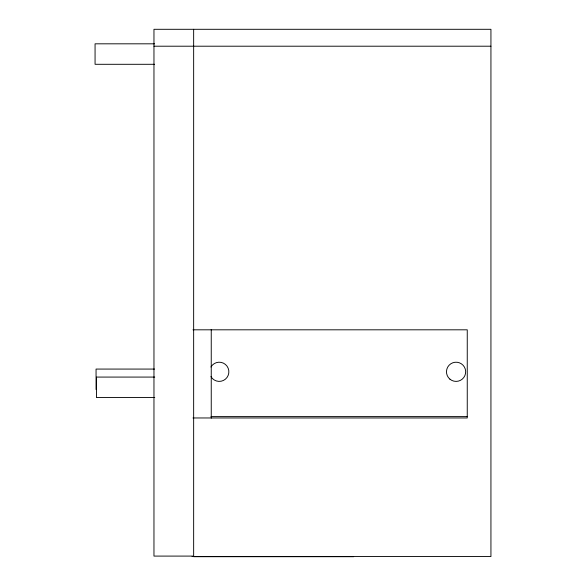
<?xml version="1.0" encoding="UTF-8"?>
<svg xmlns="http://www.w3.org/2000/svg" width="586" height="586" viewBox="0 0 586 586"><rect width="100%" height="100%" fill="white"/><g stroke="black" fill="none" stroke-linecap="round" stroke-linejoin="round"><path stroke-width="0.88" d="M154.558 43.818L95.064 43.818L95.064 64.299L154.558 64.299M153.964 46.206L490.936 46.206M192.962 329.815L467.254 329.815L467.254 417.965L192.962 417.965M154.565 369.07L96.06 369.07L96.06 389.551M154.755 377.076L96.441 377.076L96.441 397.557L154.755 397.557M211.019 416.602L467.027 416.602M192.047 556.546L490.936 556.546L490.936 29.3L153.964 29.3L153.964 556.092L193.651 556.092L193.651 29.3M193.651 556.7L353.666 556.7M211.246 329.413L211.246 418.17M210.945 367.004A9.603 9.603 0 0 1 225.434 364.448A9.603 9.603 0 0 1 225.434 379.157A9.603 9.603 0 0 1 210.945 376.6M449.902 379.157A9.603 9.603 0 0 0 465.526 373.472A9.603 9.603 0 0 0 452.788 362.785A9.603 9.603 0 0 0 449.902 379.157"/></g></svg>
